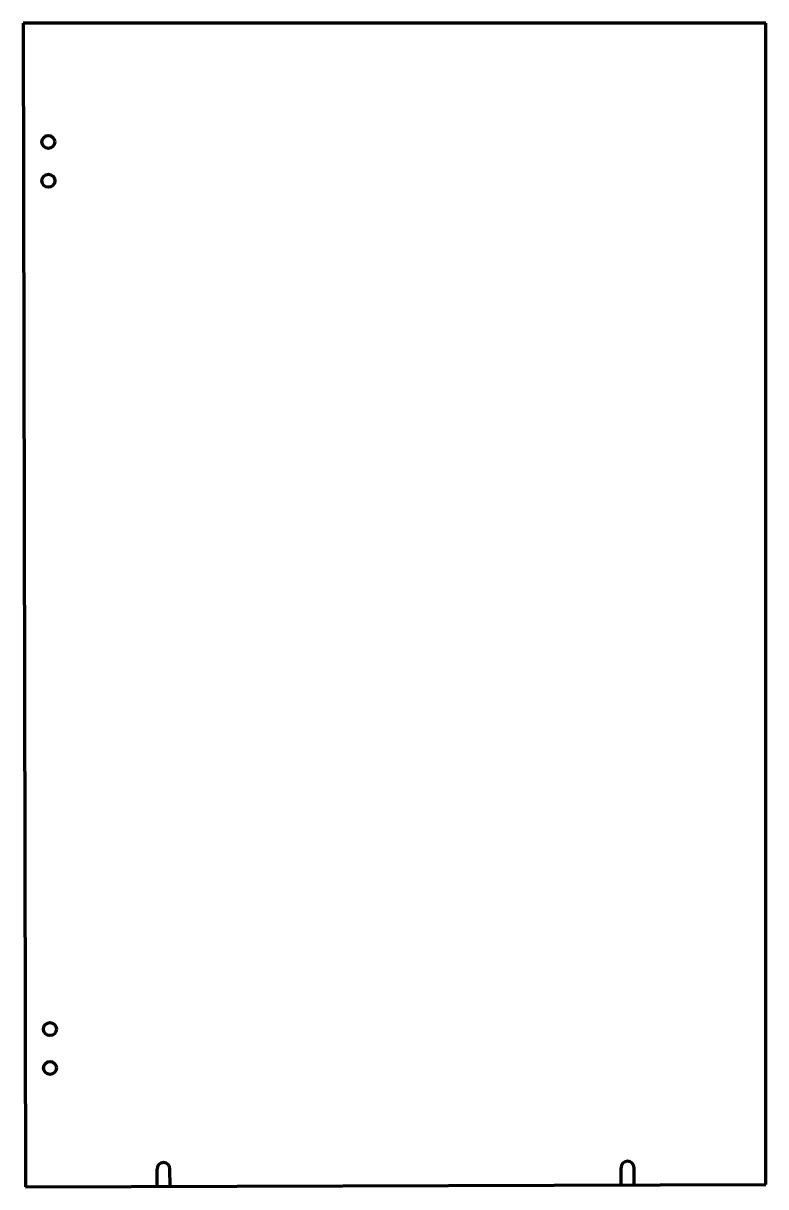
# Model space of a CAD drawing. Header units: inches. Extents: x 0 to 43, y 0 to 67.4.
import ezdxf

# ---------------------------------------------------------------- set-up
doc = ezdxf.new("R2010")
doc.units = ezdxf.units.IN
doc.header["$MEASUREMENT"] = 0
doc.layers.add('1', color=7, linetype='Continuous')

msp = doc.modelspace()

# ---------------------------------------------------------------- linework, layer by layer
at = {"color": 7, "lineweight": 90}
for p, q in [((0, 67.375), (0.125, 0)), ((43, 67.375), (0, 67.375)), ((43, 0.125), (43, 67.375)), ((0.125, 0), (43, 0.125))]:
    msp.add_line(p, q, dxfattribs=at)
at = {"layer": '1', "color": 7, "lineweight": 90}
for p, q in [((7.75, 0.022), (7.747, 1.022)), ((8.5, 0.024), (8.497, 1.024)), ((34.625, 0.101), (34.622, 1.101)), ((35.375, 0.103), (35.372, 1.103))]:
    msp.add_line(p, q, dxfattribs=at)
at = {"layer": '1', "color": 1, "lineweight": 90}
for centre in [(1.45, 60.503), (1.454, 58.253), (1.546, 9.128), (1.55, 6.878)]:
    msp.add_circle(centre, 0.375, dxfattribs=at)
at = {"layer": '1', "color": 7, "lineweight": 90}
for centre in [(8.122, 1.023), (34.997, 1.102)]:
    msp.add_arc(centre, 0.375, 0.16704, 180.16704, dxfattribs=at)

doc.saveas('drawing.dxf')
